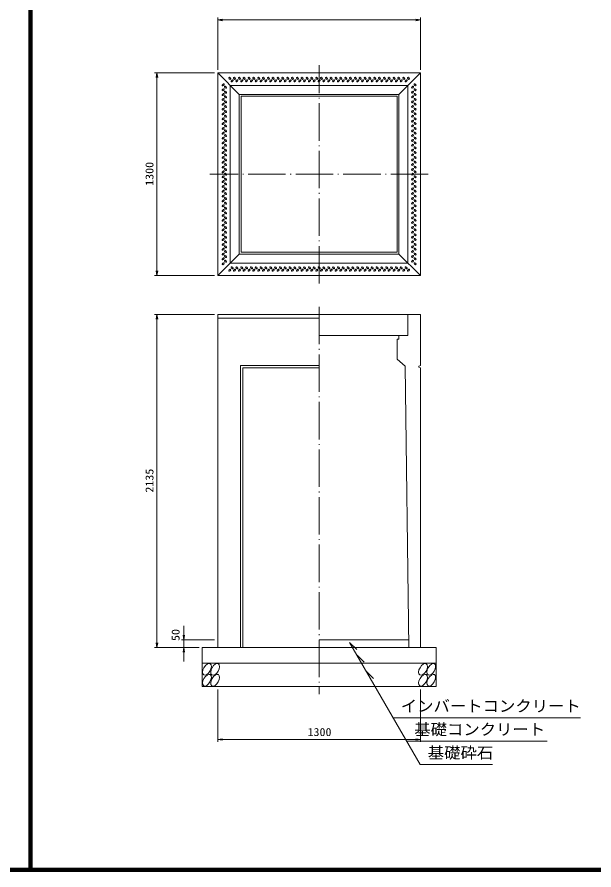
# Model space of a CAD drawing. Units: millimetres, scale not verified. Extents: x -8410 to 41710, y -74801 to 5940.
# Drawn here: x 23123 to 26823, y -74801 to -69332 of the extents above; entities that cross this region are included whole.
import ezdxf
from ezdxf.enums import TextEntityAlignment as Align

# ---------------------------------------------------------------- set-up
doc = ezdxf.new("R2010")
doc.units = ezdxf.units.MM
doc.header["$LTSCALE"] = 20
doc.linetypes.add('LONG_DASHED_DOTTED', pattern=[15.25, 12, -1.5, 0.25, -1.5])
for name, color, linetype, lineweight in [('0-0_グループ[0](0)-D-BMK(0)', 2, 'LONG_DASHED_DOTTED', 13), ('0-1_グループ[0](0)-D-STR(1)', 1, 'Continuous', 13), ('0-2_グループ[0](0)-D-STR-DIM(2)', 7, 'Continuous', 13), ('0-3_グループ[0](0)-D-STR-HTXT(3)', 7, 'Continuous', 13), ('0-5_グループ[0](0)-D-TTL(5)', 2, 'Continuous', 140)]:
    doc.layers.add(name, color=color, linetype=linetype, lineweight=lineweight)
doc.layers.add('0-4_グループ[0](0)-D-STR-TXT(4)', color=7, linetype='Continuous')
doc.styles.add('ＭＳ ゴシック', font='')
doc.styles.get('ＭＳ ゴシック').set_extended_font_data('MS Gothic')

msp = doc.modelspace()

# ---------------------------------------------------------------- linework, layer by layer
at = {"layer": '0-0_グループ[0](0)-D-BMK(0)'}
for p, q in [((25060, -71040), (25060, -69640)), ((25760, -70340), (24360, -70340)), ((25060, -71190), (25060, -73675))]:
    msp.add_line(p, q, dxfattribs=at)
at = {"layer": '0-1_グループ[0](0)-D-STR(1)'}
for p, q in [((24410, -69690), (25710, -69690)), ((24410, -70990), (24410, -69690)), ((24410, -69690), (24548, -69828)), ((25572, -69828), (25710, -69690)), ((25710, -69690), (25710, -70990)), ((24490, -69770), (25630, -69770)), ((24490, -70910), (24490, -69770)), ((25630, -69770), (25630, -70910)), ((24548, -69828), (25572, -69828)), ((24548, -70852), (24548, -69828)), ((24560, -69840), (25560, -69840)), ((24560, -70840), (24560, -69840)), ((25560, -69840), (25560, -70840)), ((25572, -69828), (25572, -70852)), ((24410, -70990), (24548, -70852)), ((25572, -70852), (24548, -70852)), ((25560, -70840), (24560, -70840)), ((25572, -70852), (25710, -70990)), ((25630, -70910), (24490, -70910)), ((25710, -70990), (24410, -70990)), ((25710, -71240), (24410, -71240)), ((24410, -71240), (24410, -73375)), ((25060, -71263.3), (24410, -71263.3)), ((25710, -71240), (25710, -71566.5)), ((25560, -71397), (25560, -71525)), ((24556.5, -71566.5), (24556.5, -73375)), ((24556.5, -71566.5), (25060, -71566.5)), ((24571.5, -71581.5), (24571.5, -73375)), ((24571.5, -71581.5), (25060, -71581.5)), ((25700, -71570), (25710, -71566.5)), ((25710, -71581.5), (25710, -73375)), ((25635.29, -73325), (25060, -73325)), ((25810, -73375), (24310, -73375)), ((24310, -73375), (24310, -73625)), ((25810, -73375), (25810, -73625)), ((25810, -73475), (24310, -73475)), ((25810, -73625), (24310, -73625))]:
    msp.add_line(p, q, dxfattribs=at)
for points in [[(25630, -71240), (25630, -71375), (25060, -71375)], [(25572, -71375), (25572, -71397), (25560, -71397)], [(25560, -71525), (25613, -71570), (25635.92, -73375)], [(25710, -71581.5), (25700, -71578), (25700, -71570)]]:
    msp.add_lwpolyline(points, dxfattribs=at)
for centre, major_axis, ratio in [((24486.5, -69724.75), (-6.01, 6.01), 0.529412), ((24502, -69740.25), (6.01, 6.01), 0.529412), ((24517.5, -69724.75), (-6.01, 6.01), 0.529412), ((24533, -69740.25), (6.01, 6.01), 0.529412), ((24548.5, -69724.75), (-6.01, 6.01), 0.529412), ((24564, -69740.25), (6.01, 6.01), 0.529412), ((24579.5, -69724.75), (-6.01, 6.01), 0.529412), ((24595, -69740.25), (6.01, 6.01), 0.529412), ((24610.5, -69724.75), (-6.01, 6.01), 0.529412), ((24626, -69740.25), (6.01, 6.01), 0.529412), ((24641.5, -69724.75), (-6.01, 6.01), 0.529412), ((24657, -69740.25), (6.01, 6.01), 0.529412), ((24672.5, -69724.75), (-6.01, 6.01), 0.529412), ((24688, -69740.25), (6.01, 6.01), 0.529412), ((24703.5, -69724.75), (-6.01, 6.01), 0.529412), ((24719, -69740.25), (6.01, 6.01), 0.529412), ((24734.5, -69724.75), (-6.01, 6.01), 0.529412), ((24750, -69740.25), (6.01, 6.01), 0.529412), ((24765.5, -69724.75), (-6.01, 6.01), 0.529412), ((24781, -69740.25), (6.01, 6.01), 0.529412), ((24796.5, -69724.75), (-6.01, 6.01), 0.529412), ((24812, -69740.25), (6.01, 6.01), 0.529412), ((24827.5, -69724.75), (-6.01, 6.01), 0.529412), ((24843, -69740.25), (6.01, 6.01), 0.529412), ((24858.5, -69724.75), (-6.01, 6.01), 0.529412), ((24874, -69740.25), (6.01, 6.01), 0.529412), ((24889.5, -69724.75), (-6.01, 6.01), 0.529412), ((24905, -69740.25), (6.01, 6.01), 0.529412), ((24920.5, -69724.75), (-6.01, 6.01), 0.529412), ((24936, -69740.25), (6.01, 6.01), 0.529412), ((24951.5, -69724.75), (-6.01, 6.01), 0.529412), ((24967, -69740.25), (6.01, 6.01), 0.529412), ((24982.5, -69724.75), (-6.01, 6.01), 0.529412), ((24998, -69740.25), (6.01, 6.01), 0.529412), ((25013.5, -69724.75), (-6.01, 6.01), 0.529412), ((25029, -69740.25), (6.01, 6.01), 0.529412), ((25044.5, -69724.75), (-6.01, 6.01), 0.529412), ((25060, -69740.25), (6.01, 6.01), 0.529412), ((25075.5, -69724.75), (-6.01, 6.01), 0.529412), ((25091, -69740.25), (6.01, 6.01), 0.529412), ((25106.5, -69724.75), (-6.01, 6.01), 0.529412), ((25122, -69740.25), (6.01, 6.01), 0.529412), ((25137.5, -69724.75), (-6.01, 6.01), 0.529412), ((25153, -69740.25), (6.01, 6.01), 0.529412), ((25168.5, -69724.75), (-6.01, 6.01), 0.529412), ((25184, -69740.25), (6.01, 6.01), 0.529412), ((25199.5, -69724.75), (-6.01, 6.01), 0.529412), ((25215, -69740.25), (6.01, 6.01), 0.529412), ((25230.5, -69724.75), (-6.01, 6.01), 0.529412), ((25246, -69740.25), (6.01, 6.01), 0.529412), ((25261.5, -69724.75), (-6.01, 6.01), 0.529412), ((25277, -69740.25), (6.01, 6.01), 0.529412), ((25292.5, -69724.75), (-6.01, 6.01), 0.529412), ((25308, -69740.25), (6.01, 6.01), 0.529412), ((25323.5, -69724.75), (-6.01, 6.01), 0.529412), ((25339, -69740.25), (6.01, 6.01), 0.529412), ((25354.5, -69724.75), (-6.01, 6.01), 0.529412), ((25370, -69740.25), (6.01, 6.01), 0.529412), ((25385.5, -69724.75), (-6.01, 6.01), 0.529412), ((25401, -69740.25), (6.01, 6.01), 0.529412), ((25416.5, -69724.75), (-6.01, 6.01), 0.529412), ((25432, -69740.25), (6.01, 6.01), 0.529412), ((25447.5, -69724.75), (-6.01, 6.01), 0.529412), ((25463, -69740.25), (6.01, 6.01), 0.529412), ((25478.5, -69724.75), (-6.01, 6.01), 0.529412), ((25494, -69740.25), (6.01, 6.01), 0.529412), ((25509.5, -69724.75), (-6.01, 6.01), 0.529412), ((25525, -69740.25), (6.01, 6.01), 0.529412), ((25540.5, -69724.75), (-6.01, 6.01), 0.529412), ((25556, -69740.25), (6.01, 6.01), 0.529412), ((25571.5, -69724.75), (-6.01, 6.01), 0.529412), ((25587, -69740.25), (6.01, 6.01), 0.529412), ((25602.5, -69724.75), (-6.01, 6.01), 0.529412), ((25618, -69740.25), (6.01, 6.01), 0.529412), ((25633.5, -69724.75), (-6.01, 6.01), 0.529412), ((24444.75, -69766.5), (-6.01, -6.01), 0.529412), ((24444.75, -69797.5), (-6.01, -6.01), 0.529412), ((24460.25, -69782), (-6.01, 6.01), 0.529412), ((25659.75, -69782), (6.01, 6.01), 0.529412), ((25675.25, -69766.5), (6.01, -6.01), 0.529412), ((25675.25, -69797.5), (6.01, -6.01), 0.529412), ((24444.75, -69828.5), (-6.01, -6.01), 0.529412), ((24460.25, -69813), (-6.01, 6.01), 0.529412), ((24460.25, -69844), (-6.01, 6.01), 0.529412), ((25659.75, -69813), (6.01, 6.01), 0.529412), ((25659.75, -69844), (6.01, 6.01), 0.529412), ((25675.25, -69828.5), (6.01, -6.01), 0.529412), ((24444.75, -69859.5), (-6.01, -6.01), 0.529412), ((24444.75, -69890.5), (-6.01, -6.01), 0.529412), ((24460.25, -69875), (-6.01, 6.01), 0.529412), ((24460.25, -69906), (-6.01, 6.01), 0.529412), ((25659.75, -69875), (6.01, 6.01), 0.529412), ((25659.75, -69906), (6.01, 6.01), 0.529412), ((25675.25, -69859.5), (6.01, -6.01), 0.529412), ((25675.25, -69890.5), (6.01, -6.01), 0.529412), ((24444.75, -69921.5), (-6.01, -6.01), 0.529412), ((24444.75, -69952.5), (-6.01, -6.01), 0.529412), ((24460.25, -69937), (-6.01, 6.01), 0.529412), ((25659.75, -69937), (6.01, 6.01), 0.529412), ((25675.25, -69921.5), (6.01, -6.01), 0.529412), ((25675.25, -69952.5), (6.01, -6.01), 0.529412), ((24444.75, -69983.5), (-6.01, -6.01), 0.529412), ((24444.75, -70014.5), (-6.01, -6.01), 0.529412), ((24460.25, -69968), (-6.01, 6.01), 0.529412), ((24460.25, -69999), (-6.01, 6.01), 0.529412), ((25659.75, -69968), (6.01, 6.01), 0.529412), ((25659.75, -69999), (6.01, 6.01), 0.529412), ((25675.25, -69983.5), (6.01, -6.01), 0.529412), ((25675.25, -70014.5), (6.01, -6.01), 0.529412), ((24444.75, -70045.5), (-6.01, -6.01), 0.529412), ((24460.25, -70030), (-6.01, 6.01), 0.529412), ((24460.25, -70061), (-6.01, 6.01), 0.529412), ((25659.75, -70030), (6.01, 6.01), 0.529412), ((25659.75, -70061), (6.01, 6.01), 0.529412), ((25675.25, -70045.5), (6.01, -6.01), 0.529412), ((24444.75, -70076.5), (-6.01, -6.01), 0.529412), ((24444.75, -70107.5), (-6.01, -6.01), 0.529412), ((24460.25, -70092), (-6.01, 6.01), 0.529412), ((24460.25, -70123), (-6.01, 6.01), 0.529412), ((25659.75, -70092), (6.01, 6.01), 0.529412), ((25659.75, -70123), (6.01, 6.01), 0.529412), ((25675.25, -70076.5), (6.01, -6.01), 0.529412), ((25675.25, -70107.5), (6.01, -6.01), 0.529412), ((24444.75, -70138.5), (-6.01, -6.01), 0.529412), ((24444.75, -70169.5), (-6.01, -6.01), 0.529412), ((24460.25, -70154), (-6.01, 6.01), 0.529412), ((25659.75, -70154), (6.01, 6.01), 0.529412), ((25675.25, -70138.5), (6.01, -6.01), 0.529412), ((25675.25, -70169.5), (6.01, -6.01), 0.529412), ((24444.75, -70200.5), (-6.01, -6.01), 0.529412), ((24444.75, -70231.5), (-6.01, -6.01), 0.529412), ((24460.25, -70185), (-6.01, 6.01), 0.529412), ((24460.25, -70216), (-6.01, 6.01), 0.529412), ((25659.75, -70185), (6.01, 6.01), 0.529412), ((25659.75, -70216), (6.01, 6.01), 0.529412), ((25675.25, -70200.5), (6.01, -6.01), 0.529412), ((25675.25, -70231.5), (6.01, -6.01), 0.529412), ((24444.75, -70262.5), (-6.01, -6.01), 0.529412), ((24444.75, -70293.5), (-6.01, -6.01), 0.529412), ((24460.25, -70247), (-6.01, 6.01), 0.529412), ((24460.25, -70278), (-6.01, 6.01), 0.529412), ((25659.75, -70247), (6.01, 6.01), 0.529412), ((25659.75, -70278), (6.01, 6.01), 0.529412), ((25675.25, -70262.5), (6.01, -6.01), 0.529412), ((25675.25, -70293.5), (6.01, -6.01), 0.529412), ((24444.75, -70324.5), (-6.01, -6.01), 0.529412), ((24460.25, -70309), (-6.01, 6.01), 0.529412), ((24460.25, -70340), (-6.01, 6.01), 0.529412), ((25659.75, -70309), (6.01, 6.01), 0.529412), ((25659.75, -70340), (6.01, 6.01), 0.529412), ((25675.25, -70324.5), (6.01, -6.01), 0.529412), ((24444.75, -70355.5), (-6.01, -6.01), 0.529412), ((24444.75, -70386.5), (-6.01, -6.01), 0.529412), ((24460.25, -70371), (-6.01, 6.01), 0.529412), ((24460.25, -70402), (-6.01, 6.01), 0.529412), ((25659.75, -70371), (6.01, 6.01), 0.529412), ((25659.75, -70402), (6.01, 6.01), 0.529412), ((25675.25, -70355.5), (6.01, -6.01), 0.529412), ((25675.25, -70386.5), (6.01, -6.01), 0.529412), ((24444.75, -70417.5), (-6.01, -6.01), 0.529412), ((24444.75, -70448.5), (-6.01, -6.01), 0.529412), ((24460.25, -70433), (-6.01, 6.01), 0.529412), ((25659.75, -70433), (6.01, 6.01), 0.529412), ((25675.25, -70417.5), (6.01, -6.01), 0.529412), ((25675.25, -70448.5), (6.01, -6.01), 0.529412), ((24444.75, -70479.5), (-6.01, -6.01), 0.529412), ((24444.75, -70510.5), (-6.01, -6.01), 0.529412), ((24460.25, -70464), (-6.01, 6.01), 0.529412), ((24460.25, -70495), (-6.01, 6.01), 0.529412), ((25659.75, -70464), (6.01, 6.01), 0.529412), ((25659.75, -70495), (6.01, 6.01), 0.529412), ((25675.25, -70479.5), (6.01, -6.01), 0.529412), ((25675.25, -70510.5), (6.01, -6.01), 0.529412), ((24444.75, -70541.5), (-6.01, -6.01), 0.529412), ((24460.25, -70526), (-6.01, 6.01), 0.529412), ((24460.25, -70557), (-6.01, 6.01), 0.529412), ((25659.75, -70526), (6.01, 6.01), 0.529412), ((25659.75, -70557), (6.01, 6.01), 0.529412), ((25675.25, -70541.5), (6.01, -6.01), 0.529412), ((24444.75, -70572.5), (-6.01, -6.01), 0.529412), ((24444.75, -70603.5), (-6.01, -6.01), 0.529412), ((24460.25, -70588), (-6.01, 6.01), 0.529412), ((24460.25, -70619), (-6.01, 6.01), 0.529412), ((25659.75, -70588), (6.01, 6.01), 0.529412), ((25659.75, -70619), (6.01, 6.01), 0.529412), ((25675.25, -70572.5), (6.01, -6.01), 0.529412), ((25675.25, -70603.5), (6.01, -6.01), 0.529412), ((24444.75, -70634.5), (-6.01, -6.01), 0.529412), ((24444.75, -70665.5), (-6.01, -6.01), 0.529412), ((24460.25, -70650), (-6.01, 6.01), 0.529412), ((25659.75, -70650), (6.01, 6.01), 0.529412), ((25675.25, -70634.5), (6.01, -6.01), 0.529412), ((25675.25, -70665.5), (6.01, -6.01), 0.529412), ((24444.75, -70696.5), (-6.01, -6.01), 0.529412), ((24444.75, -70727.5), (-6.01, -6.01), 0.529412), ((24460.25, -70681), (-6.01, 6.01), 0.529412), ((24460.25, -70712), (-6.01, 6.01), 0.529412), ((25659.75, -70681), (6.01, 6.01), 0.529412), ((25659.75, -70712), (6.01, 6.01), 0.529412), ((25675.25, -70696.5), (6.01, -6.01), 0.529412), ((25675.25, -70727.5), (6.01, -6.01), 0.529412), ((24444.75, -70758.5), (-6.01, -6.01), 0.529412), ((24460.25, -70743), (-6.01, 6.01), 0.529412), ((24460.25, -70774), (-6.01, 6.01), 0.529412), ((25659.75, -70743), (6.01, 6.01), 0.529412), ((25659.75, -70774), (6.01, 6.01), 0.529412), ((25675.25, -70758.5), (6.01, -6.01), 0.529412), ((24444.75, -70789.5), (-6.01, -6.01), 0.529412), ((24444.75, -70820.5), (-6.01, -6.01), 0.529412), ((24460.25, -70805), (-6.01, 6.01), 0.529412), ((24460.25, -70836), (-6.01, 6.01), 0.529412), ((25659.75, -70805), (6.01, 6.01), 0.529412), ((25659.75, -70836), (6.01, 6.01), 0.529412), ((25675.25, -70789.5), (6.01, -6.01), 0.529412), ((25675.25, -70820.5), (6.01, -6.01), 0.529412), ((24444.75, -70851.5), (-6.01, -6.01), 0.529412), ((24444.75, -70882.5), (-6.01, -6.01), 0.529412), ((24460.25, -70867), (-6.01, 6.01), 0.529412), ((25659.75, -70867), (6.01, 6.01), 0.529412), ((25675.25, -70851.5), (6.01, -6.01), 0.529412), ((25675.25, -70882.5), (6.01, -6.01), 0.529412), ((24444.75, -70913.5), (-6.01, -6.01), 0.529412), ((24460.25, -70898), (-6.01, 6.01), 0.529412), ((24502, -70939.75), (6.01, -6.01), 0.529412), ((24533, -70939.75), (6.01, -6.01), 0.529412), ((24564, -70939.75), (6.01, -6.01), 0.529412), ((24595, -70939.75), (6.01, -6.01), 0.529412), ((24626, -70939.75), (6.01, -6.01), 0.529412), ((24657, -70939.75), (6.01, -6.01), 0.529412), ((24688, -70939.75), (6.01, -6.01), 0.529412), ((24719, -70939.75), (6.01, -6.01), 0.529412), ((24750, -70939.75), (6.01, -6.01), 0.529412), ((24781, -70939.75), (6.01, -6.01), 0.529412), ((24812, -70939.75), (6.01, -6.01), 0.529412), ((24843, -70939.75), (6.01, -6.01), 0.529412), ((24874, -70939.75), (6.01, -6.01), 0.529412), ((24905, -70939.75), (6.01, -6.01), 0.529412), ((24936, -70939.75), (6.01, -6.01), 0.529412), ((24967, -70939.75), (6.01, -6.01), 0.529412), ((24998, -70939.75), (6.01, -6.01), 0.529412), ((25029, -70939.75), (6.01, -6.01), 0.529412), ((25060, -70939.75), (6.01, -6.01), 0.529412), ((25091, -70939.75), (6.01, -6.01), 0.529412), ((25122, -70939.75), (6.01, -6.01), 0.529412), ((25153, -70939.75), (6.01, -6.01), 0.529412), ((25184, -70939.75), (6.01, -6.01), 0.529412), ((25215, -70939.75), (6.01, -6.01), 0.529412), ((25246, -70939.75), (6.01, -6.01), 0.529412), ((25277, -70939.75), (6.01, -6.01), 0.529412), ((25308, -70939.75), (6.01, -6.01), 0.529412), ((25339, -70939.75), (6.01, -6.01), 0.529412), ((25370, -70939.75), (6.01, -6.01), 0.529412), ((25401, -70939.75), (6.01, -6.01), 0.529412), ((25432, -70939.75), (6.01, -6.01), 0.529412), ((25463, -70939.75), (6.01, -6.01), 0.529412), ((25494, -70939.75), (6.01, -6.01), 0.529412), ((25525, -70939.75), (6.01, -6.01), 0.529412), ((25556, -70939.75), (6.01, -6.01), 0.529412), ((25587, -70939.75), (6.01, -6.01), 0.529412), ((25618, -70939.75), (6.01, -6.01), 0.529412), ((25659.75, -70898), (6.01, 6.01), 0.529412), ((25675.25, -70913.5), (6.01, -6.01), 0.529412), ((24486.5, -70955.25), (-6.01, -6.01), 0.529412), ((24517.5, -70955.25), (-6.01, -6.01), 0.529412), ((24548.5, -70955.25), (-6.01, -6.01), 0.529412), ((24579.5, -70955.25), (-6.01, -6.01), 0.529412), ((24610.5, -70955.25), (-6.01, -6.01), 0.529412), ((24641.5, -70955.25), (-6.01, -6.01), 0.529412), ((24672.5, -70955.25), (-6.01, -6.01), 0.529412), ((24703.5, -70955.25), (-6.01, -6.01), 0.529412), ((24734.5, -70955.25), (-6.01, -6.01), 0.529412), ((24765.5, -70955.25), (-6.01, -6.01), 0.529412), ((24796.5, -70955.25), (-6.01, -6.01), 0.529412), ((24827.5, -70955.25), (-6.01, -6.01), 0.529412), ((24858.5, -70955.25), (-6.01, -6.01), 0.529412), ((24889.5, -70955.25), (-6.01, -6.01), 0.529412), ((24920.5, -70955.25), (-6.01, -6.01), 0.529412), ((24951.5, -70955.25), (-6.01, -6.01), 0.529412), ((24982.5, -70955.25), (-6.01, -6.01), 0.529412), ((25013.5, -70955.25), (-6.01, -6.01), 0.529412), ((25044.5, -70955.25), (-6.01, -6.01), 0.529412), ((25075.5, -70955.25), (-6.01, -6.01), 0.529412), ((25106.5, -70955.25), (-6.01, -6.01), 0.529412), ((25137.5, -70955.25), (-6.01, -6.01), 0.529412), ((25168.5, -70955.25), (-6.01, -6.01), 0.529412), ((25199.5, -70955.25), (-6.01, -6.01), 0.529412), ((25230.5, -70955.25), (-6.01, -6.01), 0.529412), ((25261.5, -70955.25), (-6.01, -6.01), 0.529412), ((25292.5, -70955.25), (-6.01, -6.01), 0.529412), ((25323.5, -70955.25), (-6.01, -6.01), 0.529412), ((25354.5, -70955.25), (-6.01, -6.01), 0.529412), ((25385.5, -70955.25), (-6.01, -6.01), 0.529412), ((25416.5, -70955.25), (-6.01, -6.01), 0.529412), ((25447.5, -70955.25), (-6.01, -6.01), 0.529412), ((25478.5, -70955.25), (-6.01, -6.01), 0.529412), ((25509.5, -70955.25), (-6.01, -6.01), 0.529412), ((25540.5, -70955.25), (-6.01, -6.01), 0.529412), ((25571.5, -70955.25), (-6.01, -6.01), 0.529412), ((25602.5, -70955.25), (-6.01, -6.01), 0.529412), ((25633.5, -70955.25), (-6.01, -6.01), 0.529412), ((24340.65, -73515.5), (-20.62, -35.72), 0.545455), ((24393.15, -73515.5), (-20.62, -35.72), 0.545455), ((25726.65, -73515.5), (-20.62, -35.72), 0.545455), ((25779.15, -73515.5), (-20.62, -35.72), 0.545455), ((24340.65, -73584.5), (-20.62, -35.72), 0.545455), ((24393.15, -73584.5), (-20.62, -35.72), 0.545455), ((25726.65, -73584.5), (-20.62, -35.72), 0.545455), ((25779.15, -73584.5), (-20.62, -35.72), 0.545455)]:
    msp.add_ellipse(centre, major_axis=major_axis, ratio=ratio, dxfattribs=at)
at = {"layer": '0-2_グループ[0](0)-D-STR-DIM(2)'}
for p, q in [((24410, -69670), (24410, -69335)), ((24410, -69350), (25710, -69350)), ((25710, -69670), (25710, -69335)), ((24390, -69690), (24005, -69690)), ((24020, -70990), (24020, -69690)), ((24390, -70990), (24005, -70990)), ((24390, -71240), (24005, -71240)), ((24020, -73375), (24020, -71240)), ((24192.48, -73465), (24192.48, -73235)), ((24192.48, -73325), (24192.48, -73235)), ((24390, -73325), (24177.48, -73325)), ((24290, -73375), (24005, -73375)), ((24290, -73375), (24177.48, -73375)), ((24192.48, -73465), (24192.48, -73375)), ((24410, -73645), (24410, -73980)), ((25710, -73645), (25710, -73980)), ((24410, -73965), (25710, -73965))]:
    msp.add_line(p, q, dxfattribs=at)
for points in [[(24440, -69345), (24410, -69350), (24440, -69355)], [(25680, -69355), (25710, -69350), (25680, -69345)], [(24025, -69720), (24020, -69690), (24015, -69720)], [(24015, -70960), (24020, -70990), (24025, -70960)], [(24025, -71270), (24020, -71240), (24015, -71270)], [(24015, -73345), (24020, -73375), (24025, -73345)], [(24187.48, -73295), (24192.48, -73325), (24197.48, -73295)], [(24197.48, -73405), (24192.48, -73375), (24187.48, -73405)], [(24440, -73960), (24410, -73965), (24440, -73970)], [(25680, -73970), (25710, -73965), (25680, -73960)]]:
    msp.add_lwpolyline(points, dxfattribs=at)
at = {"layer": '0-3_グループ[0](0)-D-STR-HTXT(3)'}
for p, q in [((25255.9, -73341.82), (25708.07, -74125)), ((25255.9, -73341.82), (25301.65, -73387.58)), ((25303.11, -73423.59), (25348.86, -73469.35)), ((25363.78, -73528.68), (25409.53, -73574.43)), ((25534.86, -73825), (26735.46, -73825)), ((25621.47, -73975), (26522.93, -73975)), ((25708.07, -74125), (26172.26, -74125))]:
    msp.add_line(p, q, dxfattribs=at)
at = {"layer": '0-5_グループ[0](0)-D-TTL(5)'}
for p, q in [((23210, -74801.43), (23210, -47940)), ((8410, -74801.43), (34310, -74801.43)), ((8410, -74801.43), (34310, -74801.43))]:
    msp.add_line(p, q, dxfattribs=at)

# ---------------------------------------------------------------- texts
at = {"layer": '0-2_グループ[0](0)-D-STR-DIM(2)', "style": 'ＭＳ ゴシック', "width": 1.1}
for s, p in [('1300', (24013, -70414.2)), ('2135', (24013, -72381.7)), ('50', (24180.47, -73333.3))]:
    msp.add_text(s, height=51.32, rotation=90, dxfattribs=at).set_placement(p, align=Align.BOTTOM_LEFT)
msp.add_text('1300', height=51.32, dxfattribs=at).set_placement((24985.8, -73958), align=Align.BOTTOM_LEFT)
at = {"layer": '0-4_グループ[0](0)-D-STR-TXT(4)', "style": 'ＭＳ ゴシック', "width": 1.05}
for s, p in [('インバートコンクリート', (25583.57, -73808.68)), ('基礎コンクリート', (25670.17, -73958.68)), ('基礎砕石', (25756.77, -74108.68))]:
    msp.add_text(s, height=73.31, dxfattribs=at).set_placement(p, align=Align.BOTTOM_LEFT)

doc.saveas('drawing.dxf')
